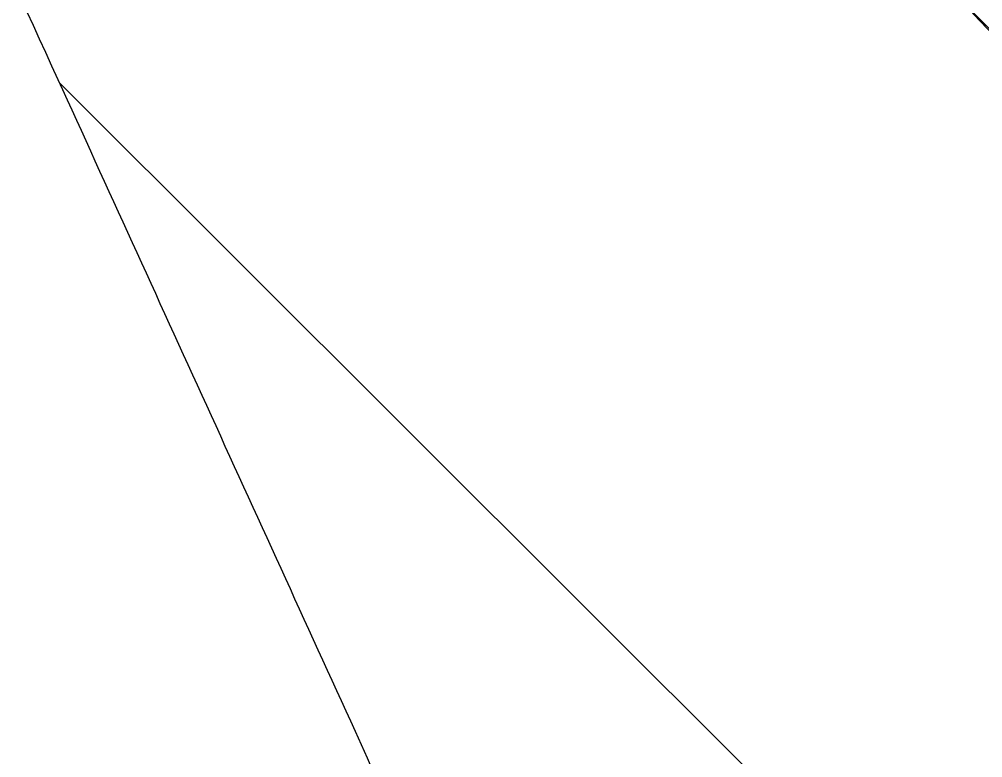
# Model space of a CAD drawing. Extents: x 1076 to 1148, y 508 to 635.
# Drawn here: x 1111.732 to 1113.301, y 553.459 to 554.662 of the extents above; entities that cross this region are included whole.
import ezdxf

# ---------------------------------------------------------------- set-up
doc = ezdxf.new("R2010")
doc.units = 0
doc.header["$MEASUREMENT"] = 0
doc.layers.add('1', color=4, linetype='Continuous')
doc.layers.add('GEOMETRY', color=4, linetype='Continuous', lineweight=25)

# ---------------------------------------------------------------- blocks, each defined once
blk = doc.blocks.new('SUCTION 1235301')
at = {"layer": 'GEOMETRY'}
blk.add_arc((0.7919, 0.8279), 3.1786, 208.7846, 225.0347, dxfattribs=at)
blk.add_open_spline([(-2.0149, -0.6746), (-2.0118, -0.6809), (-1.9952, -0.7152), (-1.9584, -0.7798), (-1.9047, -0.8677), (-1.845, -0.9567), (-1.7809, -1.0454), (-1.7139, -1.1319), (-1.6469, -1.2134), (-1.5857, -1.2838), (-1.5285, -1.3468), (-1.4727, -1.4062), (-1.4327, -1.4466), (-1.4123, -1.4672)], degree=3, knots=[0, 0, 0, 0, 0.02556, 0.13872, 0.251177, 0.362705, 0.47282, 0.580412, 0.682453, 0.774249, 0.842703, 0.91991, 1, 1, 1, 1], dxfattribs=at)
blk = doc.blocks.new('2026 TX')
at = {"layer": '1', "color": 3}
blk.add_line((38.4181, 32.386), (36.0351, 34.7653), dxfattribs=at)
blk.add_open_spline([(36.7367, 33.226), (36.7367, 33.226), (36.7367, 33.226), (36.7367, 33.226), (36.7367, 33.226), (36.7367, 33.226), (36.7366, 33.2262), (36.7363, 33.2269), (36.735, 33.2298), (36.7298, 33.2412), (36.7099, 33.2847), (36.638, 33.4426), (36.4086, 33.9458), (35.9797, 34.8869), (35.589, 35.7439), (35.3558, 36.2558), (35.3359, 36.2992), (35.3307, 36.3106), (35.3294, 36.3135), (35.3291, 36.3143), (35.329, 36.3144), (35.329, 36.3145), (35.329, 36.3145), (35.329, 36.3145), (35.329, 36.3145), (35.329, 36.3145)], degree=3, knots=[0, 0, 0, 0, 0, 0.000001, 0.000003, 0.000011, 0.000046, 0.000182, 0.000725, 0.002869, 0.01123, 0.042969, 0.15625, 0.5, 0.957031, 0.98877, 0.997131, 0.999275, 0.999818, 0.999954, 0.999989, 0.999997, 0.999999, 1, 1, 1, 1, 1], dxfattribs=at)
blk.add_blockref('SUCTION 1235301', (39.0223, 36.2552), dxfattribs=at)

msp = doc.modelspace()

# ---------------------------------------------------------------- block references
at = {"layer": '1'}
msp.add_blockref('2026 TX', (1075.7625, 519.7937), dxfattribs=at)

doc.saveas('drawing.dxf')
